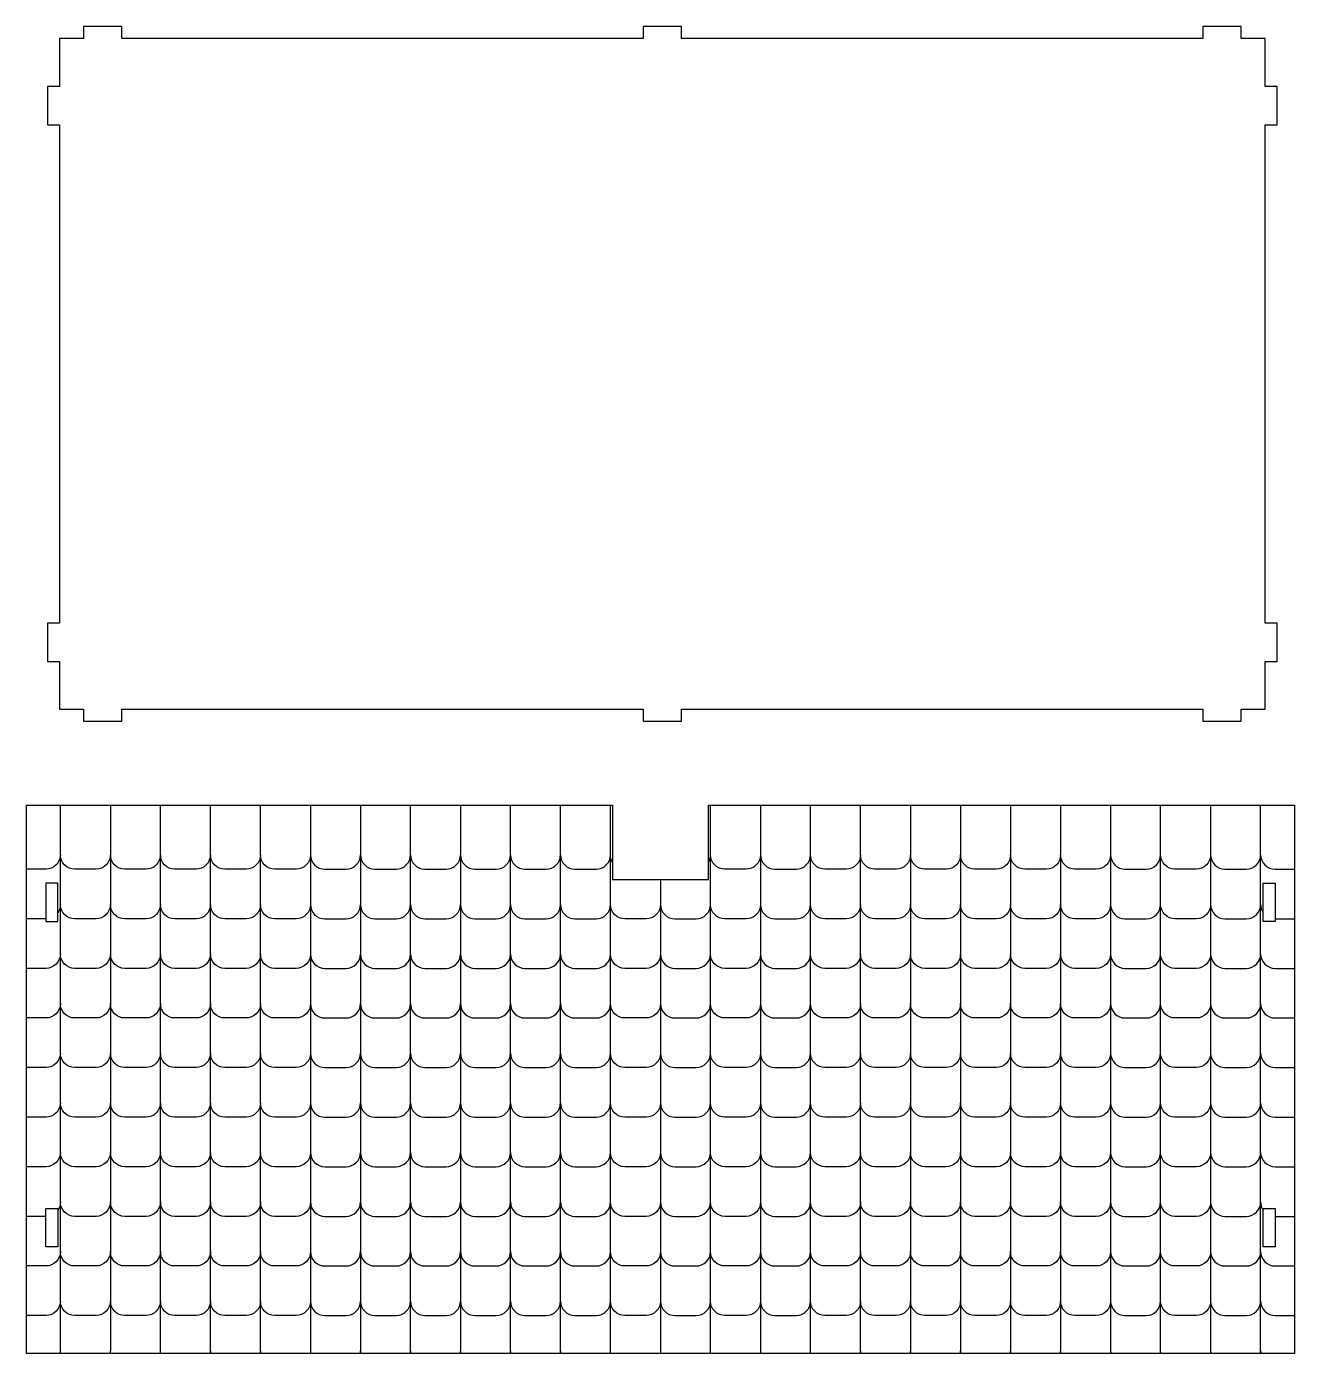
# Model space of a CAD drawing. Extents: x 5580 to 9776, y -1422 to 1677.
# Drawn here: x 7061 to 8331, y -1401 to -72 of the extents above; entities that cross this region are included whole.
import ezdxf

# ---------------------------------------------------------------- set-up
doc = ezdxf.new("R2010")
doc.units = 0
doc.header["$MEASUREMENT"] = 0
doc.layers.add('LAYER1', color=18, linetype='CONTINUOUS')

msp = doc.modelspace()

# ---------------------------------------------------------------- linework, layer by layer
at = {"layer": 'LAYER1'}
for points in [[(7716.5, -755.6), (8238.7, -755.6), (8238.7, -767.6), (8277.1, -767.6), (8277.1, -755.6), (8301.1, -755.6), (8301.1, -707.6), (8313.1, -707.6), (8313.1, -669.2), (8301.1, -669.2), (8301.1, -170), (8313.1, -170), (8313.1, -131.6), (8301.1, -131.6), (8301.1, -83.6), (8277.1, -83.6), (8277.1, -71.6), (8238.7, -71.6), (8238.7, -83.6), (7716.5, -83.6), (7716.5, -71.6), (7678.1, -71.6), (7678.1, -83.6), (7155.8, -83.6), (7155.8, -71.6), (7117.4, -71.6), (7117.4, -83.6), (7093.4, -83.6), (7093.4, -131.6), (7081.4, -131.6), (7081.4, -170), (7093.4, -170), (7093.4, -669.2), (7081.4, -669.2), (7081.4, -707.6), (7093.4, -707.6), (7093.4, -755.6), (7117.4, -755.6), (7117.4, -767.6), (7155.8, -767.6), (7155.8, -755.6), (7678.1, -755.6), (7678.1, -767.6), (7716.5, -767.6)], [(7060.5, -851.6), (7647.5, -851.6), (7647.5, -926), (7743.5, -926), (7743.5, -851.6), (8330.6, -851.6), (8330.6, -1400.9), (7060.5, -1400.9)], [(7079.7, -929.6), (7079.7, -968), (7091.7, -968), (7091.7, -929.6)], [(8299.4, -968), (8299.4, -929.6), (8311.4, -929.6), (8311.4, -968)], [(7079.7, -1294.1), (7079.7, -1255.7), (7091.7, -1255.7), (7091.7, -1294.1)], [(8299.4, -1294.1), (8299.4, -1255.7), (8311.4, -1255.7), (8311.4, -1294.1)]]:
    msp.add_lwpolyline(points, close=True, dxfattribs=at)
for points in [[(7094.7, -1400.9, -0.047899), (7094.4, -1398.1), (7094.4, -851.6)], [(7144.5, -851.6), (7144.5, -1398.1, -0.047899), (7144.2, -1400.9)], [(7194.9, -1400.9, -0.047899), (7194.6, -1398.1), (7194.6, -851.6)], [(7245, -1400.9, -0.047899), (7244.7, -1398.1), (7244.7, -851.6)], [(7295, -1400.9, -0.047899), (7294.8, -1398.1), (7294.8, -851.6)], [(7344.9, -851.6), (7344.9, -1398.1, 0.047899), (7345.1, -1400.9)], [(7395, -851.6), (7395, -1398.1, 0.047899), (7395.2, -1400.9)], [(7444.8, -1400.9, 0.047899), (7445.1, -1398.1), (7445.1, -851.6)], [(7495.2, -851.6), (7495.2, -1398.1, 0.047899), (7495.4, -1400.9)], [(7545, -1400.9, 0.047899), (7545.3, -1398.1), (7545.3, -851.6)], [(7595.1, -1400.9, 0.047899), (7595.4, -1398.1), (7595.4, -851.6)], [(7645.7, -1400.9, -0.047899), (7645.4, -1398.1), (7645.4, -851.6)], [(7745.4, -1400.9, 0.047899), (7745.6, -1398.1), (7745.6, -851.6)], [(7795.7, -851.6), (7795.7, -1398.1, -0.047899), (7795.5, -1400.9)], [(7845.6, -1400.9, 0.047899), (7845.8, -1398.1), (7845.8, -851.6)], [(7896.2, -1400.9, -0.047899), (7895.9, -1398.1), (7895.9, -851.6)], [(7946, -851.6), (7946, -1398.1, -0.047899), (7945.8, -1400.9)], [(7996.1, -851.6), (7996.1, -1398.1, -0.047899), (7995.9, -1400.9)], [(8046.2, -851.6), (8046.2, -1398.1, -0.047899), (8045.9, -1400.9)], [(8096.3, -851.6), (8096.3, -1398.1, -0.047899), (8096, -1400.9)], [(8146.4, -851.6), (8146.4, -1398.1, -0.047899), (8146.1, -1400.9)], [(8196.2, -1400.9, 0.047899), (8196.5, -1398.1), (8196.5, -851.6)], [(8246.6, -851.6), (8246.6, -1398.1, 0.047899), (8246.9, -1400.9)], [(8296.4, -1400.9, 0.047899), (8296.7, -1398.1), (8296.7, -851.6)], [(7094.4, -901.3, -0.414214), (7080, -915.7), (7060.5, -915.7)], [(7144.5, -901.3, -0.414214), (7130.1, -915.7), (7108.8, -915.7, -0.414214), (7094.4, -901.3)], [(7194.6, -901.3, -0.414214), (7180.2, -915.7), (7158.9, -915.7, -0.414214), (7144.5, -901.3)], [(7244.7, -901.3, -0.414214), (7230.3, -915.7), (7209, -915.7, -0.414214), (7194.6, -901.3)], [(7294.8, -901.3, -0.414214), (7280.4, -915.7), (7259.1, -915.7, -0.414214), (7244.7, -901.3)], [(7344.9, -901.3, -0.414214), (7330.5, -915.7), (7309.2, -915.7, -0.414214), (7294.8, -901.3)], [(7344.9, -901.3, 0.414214), (7359.3, -915.7), (7380.6, -915.7, 0.414214), (7395, -901.3)], [(7395, -901.3, 0.414214), (7409.4, -915.7), (7430.7, -915.7, 0.414214), (7445.1, -901.3)], [(7445.1, -901.3, 0.414214), (7459.5, -915.7), (7480.8, -915.7, 0.414214), (7495.2, -901.3)], [(7495.2, -901.3, 0.414214), (7509.6, -915.7), (7530.9, -915.7, 0.414214), (7545.3, -901.3)], [(7545.3, -901.3, 0.414214), (7559.7, -915.7), (7581, -915.7, 0.414214), (7595.4, -901.3)], [(7595.4, -901.3, 0.414214), (7609.8, -915.7), (7631, -915.7, 0.414214), (7645.4, -901.3)], [(7647.5, -908.8, -0.137402), (7645.4, -901.3)], [(7743.5, -908.8, 0.137402), (7745.6, -901.3)], [(7795.7, -901.3, -0.414214), (7781.3, -915.7), (7760, -915.7, -0.414214), (7745.6, -901.3)], [(7795.7, -901.3, 0.414214), (7810.1, -915.7), (7831.4, -915.7, 0.414214), (7845.8, -901.3)], [(7895.9, -901.3, -0.414214), (7881.5, -915.7), (7860.2, -915.7, -0.414214), (7845.8, -901.3)], [(7946, -901.3, -0.414214), (7931.6, -915.7), (7910.3, -915.7, -0.414214), (7895.9, -901.3)], [(7996.1, -901.3, -0.414214), (7981.7, -915.7), (7960.4, -915.7, -0.414214), (7946, -901.3)], [(8046.2, -901.3, -0.414214), (8031.8, -915.7), (8010.5, -915.7, -0.414214), (7996.1, -901.3)], [(8096.3, -901.3, -0.414214), (8081.9, -915.7), (8060.6, -915.7, -0.414214), (8046.2, -901.3)], [(8146.4, -901.3, -0.414214), (8132, -915.7), (8110.7, -915.7, -0.414214), (8096.3, -901.3)], [(8146.4, -901.3, 0.414214), (8160.8, -915.7), (8182.1, -915.7, 0.414214), (8196.5, -901.3)], [(8246.6, -901.3, -0.414214), (8232.2, -915.7), (8210.9, -915.7, -0.414214), (8196.5, -901.3)], [(8246.6, -901.3, 0.414214), (8261, -915.7), (8282.3, -915.7, 0.414214), (8296.7, -901.3)], [(8296.7, -901.3, 0.414214), (8311.1, -915.7), (8330.6, -915.7)], [(7695.5, -926), (7695.5, -1398.1, -0.047899), (7695.3, -1400.9)], [(7094.4, -951, -0.156846), (7091.7, -959.4)], [(7144.5, -951, -0.414214), (7130.1, -965.4), (7108.8, -965.4, -0.414214), (7094.4, -951)], [(7194.6, -951, -0.414214), (7180.2, -965.4), (7158.9, -965.4, -0.414214), (7144.5, -951)], [(7244.7, -951, -0.414214), (7230.3, -965.4), (7209, -965.4, -0.414214), (7194.6, -951)], [(7294.8, -951, -0.414214), (7280.4, -965.4), (7259.1, -965.4, -0.414214), (7244.7, -951)], [(7344.9, -951, -0.414214), (7330.5, -965.4), (7309.2, -965.4, -0.414214), (7294.8, -951)], [(7344.9, -951, 0.414214), (7359.3, -965.4), (7380.6, -965.4, 0.414214), (7395, -951)], [(7395, -951, 0.414214), (7409.4, -965.4), (7430.7, -965.4, 0.414214), (7445.1, -951)], [(7445.1, -951, 0.414214), (7459.5, -965.4), (7480.8, -965.4, 0.414214), (7495.2, -951)], [(7495.2, -951, 0.414214), (7509.6, -965.4), (7530.9, -965.4, 0.414214), (7545.3, -951)], [(7545.3, -951, 0.414214), (7559.7, -965.4), (7581, -965.4, 0.414214), (7595.4, -951)], [(7595.4, -951, 0.414214), (7609.8, -965.4), (7631, -965.4, 0.414214), (7645.4, -951)], [(7695.5, -951, -0.414214), (7681.1, -965.4), (7659.8, -965.4, -0.414214), (7645.4, -951)], [(7695.5, -951, 0.414214), (7709.9, -965.4), (7731.2, -965.4, 0.414214), (7745.6, -951)], [(7795.7, -951, -0.414214), (7781.3, -965.4), (7760, -965.4, -0.414214), (7745.6, -951)], [(7795.7, -951, 0.414214), (7810.1, -965.4), (7831.4, -965.4, 0.414214), (7845.8, -951)], [(7895.9, -951, -0.414214), (7881.5, -965.4), (7860.2, -965.4, -0.414214), (7845.8, -951)], [(7946, -951, -0.414214), (7931.6, -965.4), (7910.3, -965.4, -0.414214), (7895.9, -951)], [(7996.1, -951, -0.414214), (7981.7, -965.4), (7960.4, -965.4, -0.414214), (7946, -951)], [(8046.2, -951, -0.414214), (8031.8, -965.4), (8010.5, -965.4, -0.414214), (7996.1, -951)], [(8096.3, -951, -0.414214), (8081.9, -965.4), (8060.6, -965.4, -0.414214), (8046.2, -951)], [(8146.4, -951, -0.414214), (8132, -965.4), (8110.7, -965.4, -0.414214), (8096.3, -951)], [(8146.4, -951, 0.414214), (8160.8, -965.4), (8182.1, -965.4, 0.414214), (8196.5, -951)], [(8246.6, -951, -0.414214), (8232.2, -965.4), (8210.9, -965.4, -0.414214), (8196.5, -951)], [(8246.6, -951, 0.414214), (8261, -965.4), (8282.3, -965.4, 0.414214), (8296.7, -951)], [(8296.7, -951, 0.156846), (8299.4, -959.4)], [(7094.4, -1000.7, -0.414214), (7080, -1015.1), (7060.5, -1015.1)], [(7144.5, -1000.7, -0.414214), (7130.1, -1015.1), (7108.8, -1015.1, -0.414214), (7094.4, -1000.7)], [(7194.6, -1000.7, -0.414214), (7180.2, -1015.1), (7158.9, -1015.1, -0.414214), (7144.5, -1000.7)], [(7244.7, -1000.7, -0.414214), (7230.3, -1015.1), (7209, -1015.1, -0.414214), (7194.6, -1000.7)], [(7294.8, -1000.7, -0.414214), (7280.4, -1015.1), (7259.1, -1015.1, -0.414214), (7244.7, -1000.7)], [(7344.9, -1000.7, -0.414214), (7330.5, -1015.1), (7309.2, -1015.1, -0.414214), (7294.8, -1000.7)], [(7344.9, -1000.7, 0.414214), (7359.3, -1015.1), (7380.6, -1015.1, 0.414214), (7395, -1000.7)], [(7395, -1000.7, 0.414214), (7409.4, -1015.1), (7430.7, -1015.1, 0.414214), (7445.1, -1000.7)], [(7445.1, -1000.7, 0.414214), (7459.5, -1015.1), (7480.8, -1015.1, 0.414214), (7495.2, -1000.7)], [(7495.2, -1000.7, 0.414214), (7509.6, -1015.1), (7530.9, -1015.1, 0.414214), (7545.3, -1000.7)], [(7545.3, -1000.7, 0.414214), (7559.7, -1015.1), (7581, -1015.1, 0.414214), (7595.4, -1000.7)], [(7595.4, -1000.7, 0.414214), (7609.8, -1015.1), (7631, -1015.1, 0.414214), (7645.4, -1000.7)], [(7695.5, -1000.7, -0.414214), (7681.1, -1015.1), (7659.8, -1015.1, -0.414214), (7645.4, -1000.7)], [(7695.5, -1000.7, 0.414214), (7709.9, -1015.1), (7731.2, -1015.1, 0.414214), (7745.6, -1000.7)], [(7795.7, -1000.7, -0.414214), (7781.3, -1015.1), (7760, -1015.1, -0.414214), (7745.6, -1000.7)], [(7795.7, -1000.7, 0.414214), (7810.1, -1015.1), (7831.4, -1015.1, 0.414214), (7845.8, -1000.7)], [(7895.9, -1000.7, -0.414214), (7881.5, -1015.1), (7860.2, -1015.1, -0.414214), (7845.8, -1000.7)], [(7946, -1000.7, -0.414214), (7931.6, -1015.1), (7910.3, -1015.1, -0.414214), (7895.9, -1000.7)], [(7996.1, -1000.7, -0.414214), (7981.7, -1015.1), (7960.4, -1015.1, -0.414214), (7946, -1000.7)], [(8046.2, -1000.7, -0.414214), (8031.8, -1015.1), (8010.5, -1015.1, -0.414214), (7996.1, -1000.7)], [(8096.3, -1000.7, -0.414214), (8081.9, -1015.1), (8060.6, -1015.1, -0.414214), (8046.2, -1000.7)], [(8146.4, -1000.7, -0.414214), (8132, -1015.1), (8110.7, -1015.1, -0.414214), (8096.3, -1000.7)], [(8146.4, -1000.7, 0.414214), (8160.8, -1015.1), (8182.1, -1015.1, 0.414214), (8196.5, -1000.7)], [(8246.6, -1000.7, -0.414214), (8232.2, -1015.1), (8210.9, -1015.1, -0.414214), (8196.5, -1000.7)], [(8246.6, -1000.7, 0.414214), (8261, -1015.1), (8282.3, -1015.1, 0.414214), (8296.7, -1000.7)], [(8296.7, -1000.7, 0.414214), (8311.1, -1015.1), (8330.6, -1015.1)], [(7094.4, -1050.4, -0.414214), (7080, -1064.8), (7060.5, -1064.8)], [(7144.5, -1050.4, -0.414214), (7130.1, -1064.8), (7108.8, -1064.8, -0.414214), (7094.4, -1050.4)], [(7194.6, -1050.4, -0.414214), (7180.2, -1064.8), (7158.9, -1064.8, -0.414214), (7144.5, -1050.4)], [(7244.7, -1050.4, -0.414214), (7230.3, -1064.8), (7209, -1064.8, -0.414214), (7194.6, -1050.4)], [(7294.8, -1050.4, -0.414214), (7280.4, -1064.8), (7259.1, -1064.8, -0.414214), (7244.7, -1050.4)], [(7344.9, -1050.4, -0.414214), (7330.5, -1064.8), (7309.2, -1064.8, -0.414214), (7294.8, -1050.4)], [(7344.9, -1050.4, 0.414214), (7359.3, -1064.8), (7380.6, -1064.8, 0.414214), (7395, -1050.4)], [(7395, -1050.4, 0.414214), (7409.4, -1064.8), (7430.7, -1064.8, 0.414214), (7445.1, -1050.4)], [(7445.1, -1050.4, 0.414214), (7459.5, -1064.8), (7480.8, -1064.8, 0.414214), (7495.2, -1050.4)], [(7495.2, -1050.4, 0.414214), (7509.6, -1064.8), (7530.9, -1064.8, 0.414214), (7545.3, -1050.4)], [(7545.3, -1050.4, 0.414214), (7559.7, -1064.8), (7581, -1064.8, 0.414214), (7595.4, -1050.4)], [(7595.4, -1050.4, 0.414214), (7609.8, -1064.8), (7631, -1064.8, 0.414214), (7645.4, -1050.4)], [(7695.5, -1050.4, -0.414214), (7681.1, -1064.8), (7659.8, -1064.8, -0.414214), (7645.4, -1050.4)], [(7695.5, -1050.4, 0.414214), (7709.9, -1064.8), (7731.2, -1064.8, 0.414214), (7745.6, -1050.4)], [(7795.7, -1050.4, -0.414214), (7781.3, -1064.8), (7760, -1064.8, -0.414214), (7745.6, -1050.4)], [(7795.7, -1050.4, 0.414214), (7810.1, -1064.8), (7831.4, -1064.8, 0.414214), (7845.8, -1050.4)], [(7895.9, -1050.4, -0.414214), (7881.5, -1064.8), (7860.2, -1064.8, -0.414214), (7845.8, -1050.4)], [(7946, -1050.4, -0.414214), (7931.6, -1064.8), (7910.3, -1064.8, -0.414214), (7895.9, -1050.4)], [(7996.1, -1050.4, -0.414214), (7981.7, -1064.8), (7960.4, -1064.8, -0.414214), (7946, -1050.4)], [(8046.2, -1050.4, -0.414214), (8031.8, -1064.8), (8010.5, -1064.8, -0.414214), (7996.1, -1050.4)], [(8096.3, -1050.4, -0.414214), (8081.9, -1064.8), (8060.6, -1064.8, -0.414214), (8046.2, -1050.4)], [(8146.4, -1050.4, -0.414214), (8132, -1064.8), (8110.7, -1064.8, -0.414214), (8096.3, -1050.4)], [(8146.4, -1050.4, 0.414214), (8160.8, -1064.8), (8182.1, -1064.8, 0.414214), (8196.5, -1050.4)], [(8246.6, -1050.4, -0.414214), (8232.2, -1064.8), (8210.9, -1064.8, -0.414214), (8196.5, -1050.4)], [(8246.6, -1050.4, 0.414214), (8261, -1064.8), (8282.3, -1064.8, 0.414214), (8296.7, -1050.4)], [(8296.7, -1050.4, 0.414214), (8311.1, -1064.8), (8330.6, -1064.8)], [(7094.4, -1100, -0.414214), (7080, -1114.4), (7060.5, -1114.4)], [(7144.5, -1100, -0.414214), (7130.1, -1114.4), (7108.8, -1114.4, -0.414214), (7094.4, -1100)], [(7194.6, -1100, -0.414214), (7180.2, -1114.4), (7158.9, -1114.4, -0.414214), (7144.5, -1100)], [(7244.7, -1100, -0.414214), (7230.3, -1114.4), (7209, -1114.4, -0.414214), (7194.6, -1100)], [(7294.8, -1100, -0.414214), (7280.4, -1114.4), (7259.1, -1114.4, -0.414214), (7244.7, -1100)], [(7344.9, -1100, -0.414214), (7330.5, -1114.4), (7309.2, -1114.4, -0.414214), (7294.8, -1100)], [(7344.9, -1100, 0.414214), (7359.3, -1114.4), (7380.6, -1114.4, 0.414214), (7395, -1100)], [(7395, -1100, 0.414214), (7409.4, -1114.4), (7430.7, -1114.4, 0.414214), (7445.1, -1100)], [(7445.1, -1100, 0.414214), (7459.5, -1114.4), (7480.8, -1114.4, 0.414214), (7495.2, -1100)], [(7495.2, -1100, 0.414214), (7509.6, -1114.4), (7530.9, -1114.4, 0.414214), (7545.3, -1100)], [(7545.3, -1100, 0.414214), (7559.7, -1114.4), (7581, -1114.4, 0.414214), (7595.4, -1100)], [(7595.4, -1100, 0.414214), (7609.8, -1114.4), (7631, -1114.4, 0.414214), (7645.4, -1100)], [(7695.5, -1100, -0.414214), (7681.1, -1114.4), (7659.8, -1114.4, -0.414214), (7645.4, -1100)], [(7695.5, -1100, 0.414214), (7709.9, -1114.4), (7731.2, -1114.4, 0.414214), (7745.6, -1100)], [(7795.7, -1100, -0.414214), (7781.3, -1114.4), (7760, -1114.4, -0.414214), (7745.6, -1100)], [(7795.7, -1100, 0.414214), (7810.1, -1114.4), (7831.4, -1114.4, 0.414214), (7845.8, -1100)], [(7895.9, -1100, -0.414214), (7881.5, -1114.4), (7860.2, -1114.4, -0.414214), (7845.8, -1100)], [(7946, -1100, -0.414214), (7931.6, -1114.4), (7910.3, -1114.4, -0.414214), (7895.9, -1100)], [(7996.1, -1100, -0.414214), (7981.7, -1114.4), (7960.4, -1114.4, -0.414214), (7946, -1100)], [(8046.2, -1100, -0.414214), (8031.8, -1114.4), (8010.5, -1114.4, -0.414214), (7996.1, -1100)], [(8096.3, -1100, -0.414214), (8081.9, -1114.4), (8060.6, -1114.4, -0.414214), (8046.2, -1100)], [(8146.4, -1100, -0.414214), (8132, -1114.4), (8110.7, -1114.4, -0.414214), (8096.3, -1100)], [(8146.4, -1100, 0.414214), (8160.8, -1114.4), (8182.1, -1114.4, 0.414214), (8196.5, -1100)], [(8246.6, -1100, -0.414214), (8232.2, -1114.4), (8210.9, -1114.4, -0.414214), (8196.5, -1100)], [(8246.6, -1100, 0.414214), (8261, -1114.4), (8282.3, -1114.4, 0.414214), (8296.7, -1100)], [(8296.7, -1100, 0.414214), (8311.1, -1114.4), (8330.6, -1114.4)], [(7094.4, -1149.7, -0.414214), (7080, -1164.1), (7060.5, -1164.1)], [(7144.5, -1149.7, -0.414214), (7130.1, -1164.1), (7108.8, -1164.1, -0.414214), (7094.4, -1149.7)], [(7194.6, -1149.7, -0.414214), (7180.2, -1164.1), (7158.9, -1164.1, -0.414214), (7144.5, -1149.7)], [(7244.7, -1149.7, -0.414214), (7230.3, -1164.1), (7209, -1164.1, -0.414214), (7194.6, -1149.7)], [(7294.8, -1149.7, -0.414214), (7280.4, -1164.1), (7259.1, -1164.1, -0.414214), (7244.7, -1149.7)], [(7344.9, -1149.7, -0.414214), (7330.5, -1164.1), (7309.2, -1164.1, -0.414214), (7294.8, -1149.7)], [(7344.9, -1149.7, 0.414214), (7359.3, -1164.1), (7380.6, -1164.1, 0.414214), (7395, -1149.7)], [(7395, -1149.7, 0.414214), (7409.4, -1164.1), (7430.7, -1164.1, 0.414214), (7445.1, -1149.7)], [(7445.1, -1149.7, 0.414214), (7459.5, -1164.1), (7480.8, -1164.1, 0.414214), (7495.2, -1149.7)], [(7495.2, -1149.7, 0.414214), (7509.6, -1164.1), (7530.9, -1164.1, 0.414214), (7545.3, -1149.7)], [(7545.3, -1149.7, 0.414214), (7559.7, -1164.1), (7581, -1164.1, 0.414214), (7595.4, -1149.7)], [(7595.4, -1149.7, 0.414214), (7609.8, -1164.1), (7631, -1164.1, 0.414214), (7645.4, -1149.7)], [(7695.5, -1149.7, -0.414214), (7681.1, -1164.1), (7659.8, -1164.1, -0.414214), (7645.4, -1149.7)], [(7695.5, -1149.7, 0.414214), (7709.9, -1164.1), (7731.2, -1164.1, 0.414214), (7745.6, -1149.7)], [(7795.7, -1149.7, -0.414214), (7781.3, -1164.1), (7760, -1164.1, -0.414214), (7745.6, -1149.7)], [(7795.7, -1149.7, 0.414214), (7810.1, -1164.1), (7831.4, -1164.1, 0.414214), (7845.8, -1149.7)], [(7895.9, -1149.7, -0.414214), (7881.5, -1164.1), (7860.2, -1164.1, -0.414214), (7845.8, -1149.7)], [(7946, -1149.7, -0.414214), (7931.6, -1164.1), (7910.3, -1164.1, -0.414214), (7895.9, -1149.7)], [(7996.1, -1149.7, -0.414214), (7981.7, -1164.1), (7960.4, -1164.1, -0.414214), (7946, -1149.7)], [(8046.2, -1149.7, -0.414214), (8031.8, -1164.1), (8010.5, -1164.1, -0.414214), (7996.1, -1149.7)], [(8096.3, -1149.7, -0.414214), (8081.9, -1164.1), (8060.6, -1164.1, -0.414214), (8046.2, -1149.7)], [(8146.4, -1149.7, -0.414214), (8132, -1164.1), (8110.7, -1164.1, -0.414214), (8096.3, -1149.7)], [(8146.4, -1149.7, 0.414214), (8160.8, -1164.1), (8182.1, -1164.1, 0.414214), (8196.5, -1149.7)], [(8246.6, -1149.7, -0.414214), (8232.2, -1164.1), (8210.9, -1164.1, -0.414214), (8196.5, -1149.7)], [(8246.6, -1149.7, 0.414214), (8261, -1164.1), (8282.3, -1164.1, 0.414214), (8296.7, -1149.7)], [(8296.7, -1149.7, 0.414214), (8311.1, -1164.1), (8330.6, -1164.1)], [(7094.4, -1199.4, -0.414214), (7080, -1213.8), (7060.5, -1213.8)], [(7144.5, -1199.4, -0.414214), (7130.1, -1213.8), (7108.8, -1213.8, -0.414214), (7094.4, -1199.4)], [(7194.6, -1199.4, -0.414214), (7180.2, -1213.8), (7158.9, -1213.8, -0.414214), (7144.5, -1199.4)], [(7244.7, -1199.4, -0.414214), (7230.3, -1213.8), (7209, -1213.8, -0.414214), (7194.6, -1199.4)], [(7294.8, -1199.4, -0.414214), (7280.4, -1213.8), (7259.1, -1213.8, -0.414214), (7244.7, -1199.4)], [(7344.9, -1199.4, -0.414214), (7330.5, -1213.8), (7309.2, -1213.8, -0.414214), (7294.8, -1199.4)], [(7344.9, -1199.4, 0.414214), (7359.3, -1213.8), (7380.6, -1213.8, 0.414214), (7395, -1199.4)], [(7395, -1199.4, 0.414214), (7409.4, -1213.8), (7430.7, -1213.8, 0.414214), (7445.1, -1199.4)], [(7445.1, -1199.4, 0.414214), (7459.5, -1213.8), (7480.8, -1213.8, 0.414214), (7495.2, -1199.4)], [(7495.2, -1199.4, 0.414214), (7509.6, -1213.8), (7530.9, -1213.8, 0.414214), (7545.3, -1199.4)], [(7545.3, -1199.4, 0.414214), (7559.7, -1213.8), (7581, -1213.8, 0.414214), (7595.4, -1199.4)], [(7595.4, -1199.4, 0.414214), (7609.8, -1213.8), (7631, -1213.8, 0.414214), (7645.4, -1199.4)], [(7695.5, -1199.4, -0.414214), (7681.1, -1213.8), (7659.8, -1213.8, -0.414214), (7645.4, -1199.4)], [(7695.5, -1199.4, 0.414214), (7709.9, -1213.8), (7731.2, -1213.8, 0.414214), (7745.6, -1199.4)], [(7795.7, -1199.4, -0.414214), (7781.3, -1213.8), (7760, -1213.8, -0.414214), (7745.6, -1199.4)], [(7795.7, -1199.4, 0.414214), (7810.1, -1213.8), (7831.4, -1213.8, 0.414214), (7845.8, -1199.4)], [(7895.9, -1199.4, -0.414214), (7881.5, -1213.8), (7860.2, -1213.8, -0.414214), (7845.8, -1199.4)], [(7946, -1199.4, -0.414214), (7931.6, -1213.8), (7910.3, -1213.8, -0.414214), (7895.9, -1199.4)], [(7996.1, -1199.4, -0.414214), (7981.7, -1213.8), (7960.4, -1213.8, -0.414214), (7946, -1199.4)], [(8046.2, -1199.4, -0.414214), (8031.8, -1213.8), (8010.5, -1213.8, -0.414214), (7996.1, -1199.4)], [(8096.3, -1199.4, -0.414214), (8081.9, -1213.8), (8060.6, -1213.8, -0.414214), (8046.2, -1199.4)], [(8146.4, -1199.4, -0.414214), (8132, -1213.8), (8110.7, -1213.8, -0.414214), (8096.3, -1199.4)], [(8146.4, -1199.4, 0.414214), (8160.8, -1213.8), (8182.1, -1213.8, 0.414214), (8196.5, -1199.4)], [(8246.6, -1199.4, -0.414214), (8232.2, -1213.8), (8210.9, -1213.8, -0.414214), (8196.5, -1199.4)], [(8246.6, -1199.4, 0.414214), (8261, -1213.8), (8282.3, -1213.8, 0.414214), (8296.7, -1199.4)], [(8296.7, -1199.4, 0.414214), (8311.1, -1213.8), (8330.6, -1213.8)], [(7094.4, -1249.1, -0.156846), (7091.7, -1257.5)], [(7144.5, -1249.1, -0.414214), (7130.1, -1263.5), (7108.8, -1263.5, -0.414214), (7094.4, -1249.1)], [(7194.6, -1249.1, -0.414214), (7180.2, -1263.5), (7158.9, -1263.5, -0.414214), (7144.5, -1249.1)], [(7244.7, -1249.1, -0.414214), (7230.3, -1263.5), (7209, -1263.5, -0.414214), (7194.6, -1249.1)], [(7294.8, -1249.1, -0.414214), (7280.4, -1263.5), (7259.1, -1263.5, -0.414214), (7244.7, -1249.1)], [(7344.9, -1249.1, -0.414214), (7330.5, -1263.5), (7309.2, -1263.5, -0.414214), (7294.8, -1249.1)], [(7344.9, -1249.1, 0.414214), (7359.3, -1263.5), (7380.6, -1263.5, 0.414214), (7395, -1249.1)], [(7395, -1249.1, 0.414214), (7409.4, -1263.5), (7430.7, -1263.5, 0.414214), (7445.1, -1249.1)], [(7445.1, -1249.1, 0.414214), (7459.5, -1263.5), (7480.8, -1263.5, 0.414214), (7495.2, -1249.1)], [(7495.2, -1249.1, 0.414214), (7509.6, -1263.5), (7530.9, -1263.5, 0.414214), (7545.3, -1249.1)], [(7545.3, -1249.1, 0.414214), (7559.7, -1263.5), (7581, -1263.5, 0.414214), (7595.4, -1249.1)], [(7595.4, -1249.1, 0.414214), (7609.8, -1263.5), (7631, -1263.5, 0.414214), (7645.4, -1249.1)], [(7695.5, -1249.1, -0.414214), (7681.1, -1263.5), (7659.8, -1263.5, -0.414214), (7645.4, -1249.1)], [(7695.5, -1249.1, 0.414214), (7709.9, -1263.5), (7731.2, -1263.5, 0.414214), (7745.6, -1249.1)], [(7795.7, -1249.1, -0.414214), (7781.3, -1263.5), (7760, -1263.5, -0.414214), (7745.6, -1249.1)], [(7795.7, -1249.1, 0.414214), (7810.1, -1263.5), (7831.4, -1263.5, 0.414214), (7845.8, -1249.1)], [(7895.9, -1249.1, -0.414214), (7881.5, -1263.5), (7860.2, -1263.5, -0.414214), (7845.8, -1249.1)], [(7946, -1249.1, -0.414214), (7931.6, -1263.5), (7910.3, -1263.5, -0.414214), (7895.9, -1249.1)], [(7996.1, -1249.1, -0.414214), (7981.7, -1263.5), (7960.4, -1263.5, -0.414214), (7946, -1249.1)], [(8046.2, -1249.1, -0.414214), (8031.8, -1263.5), (8010.5, -1263.5, -0.414214), (7996.1, -1249.1)], [(8096.3, -1249.1, -0.414214), (8081.9, -1263.5), (8060.6, -1263.5, -0.414214), (8046.2, -1249.1)], [(8146.4, -1249.1, -0.414214), (8132, -1263.5), (8110.7, -1263.5, -0.414214), (8096.3, -1249.1)], [(8146.4, -1249.1, 0.414214), (8160.8, -1263.5), (8182.1, -1263.5, 0.414214), (8196.5, -1249.1)], [(8246.6, -1249.1, -0.414214), (8232.2, -1263.5), (8210.9, -1263.5, -0.414214), (8196.5, -1249.1)], [(8246.6, -1249.1, 0.414214), (8261, -1263.5), (8282.3, -1263.5, 0.414214), (8296.7, -1249.1)], [(8296.7, -1249.1, 0.156846), (8299.4, -1257.5)], [(7094.4, -1298.8, -0.414214), (7080, -1313.2), (7060.5, -1313.2)], [(7144.5, -1298.8, -0.414214), (7130.1, -1313.2), (7108.8, -1313.2, -0.414214), (7094.4, -1298.8)], [(7194.6, -1298.8, -0.414214), (7180.2, -1313.2), (7158.9, -1313.2, -0.414214), (7144.5, -1298.8)], [(7244.7, -1298.8, -0.414214), (7230.3, -1313.2), (7209, -1313.2, -0.414214), (7194.6, -1298.8)], [(7294.8, -1298.8, -0.414214), (7280.4, -1313.2), (7259.1, -1313.2, -0.414214), (7244.7, -1298.8)], [(7344.9, -1298.8, -0.414214), (7330.5, -1313.2), (7309.2, -1313.2, -0.414214), (7294.8, -1298.8)], [(7344.9, -1298.8, 0.414214), (7359.3, -1313.2), (7380.6, -1313.2, 0.414214), (7395, -1298.8)], [(7395, -1298.8, 0.414214), (7409.4, -1313.2), (7430.7, -1313.2, 0.414214), (7445.1, -1298.8)], [(7445.1, -1298.8, 0.414214), (7459.5, -1313.2), (7480.8, -1313.2, 0.414214), (7495.2, -1298.8)], [(7495.2, -1298.8, 0.414214), (7509.6, -1313.2), (7530.9, -1313.2, 0.414214), (7545.3, -1298.8)], [(7545.3, -1298.8, 0.414214), (7559.7, -1313.2), (7581, -1313.2, 0.414214), (7595.4, -1298.8)], [(7595.4, -1298.8, 0.414214), (7609.8, -1313.2), (7631, -1313.2, 0.414214), (7645.4, -1298.8)], [(7695.5, -1298.8, -0.414214), (7681.1, -1313.2), (7659.8, -1313.2, -0.414214), (7645.4, -1298.8)], [(7695.5, -1298.8, 0.414214), (7709.9, -1313.2), (7731.2, -1313.2, 0.414214), (7745.6, -1298.8)], [(7795.7, -1298.8, -0.414214), (7781.3, -1313.2), (7760, -1313.2, -0.414214), (7745.6, -1298.8)], [(7795.7, -1298.8, 0.414214), (7810.1, -1313.2), (7831.4, -1313.2, 0.414214), (7845.8, -1298.8)], [(7895.9, -1298.8, -0.414214), (7881.5, -1313.2), (7860.2, -1313.2, -0.414214), (7845.8, -1298.8)], [(7946, -1298.8, -0.414214), (7931.6, -1313.2), (7910.3, -1313.2, -0.414214), (7895.9, -1298.8)], [(7996.1, -1298.8, -0.414214), (7981.7, -1313.2), (7960.4, -1313.2, -0.414214), (7946, -1298.8)], [(8046.2, -1298.8, -0.414214), (8031.8, -1313.2), (8010.5, -1313.2, -0.414214), (7996.1, -1298.8)], [(8096.3, -1298.8, -0.414214), (8081.9, -1313.2), (8060.6, -1313.2, -0.414214), (8046.2, -1298.8)], [(8146.4, -1298.8, -0.414214), (8132, -1313.2), (8110.7, -1313.2, -0.414214), (8096.3, -1298.8)], [(8146.4, -1298.8, 0.414214), (8160.8, -1313.2), (8182.1, -1313.2, 0.414214), (8196.5, -1298.8)], [(8246.6, -1298.8, -0.414214), (8232.2, -1313.2), (8210.9, -1313.2, -0.414214), (8196.5, -1298.8)], [(8246.6, -1298.8, 0.414214), (8261, -1313.2), (8282.3, -1313.2, 0.414214), (8296.7, -1298.8)], [(8296.7, -1298.8, 0.414214), (8311.1, -1313.2), (8330.6, -1313.2)], [(7094.4, -1348.4, -0.414214), (7080, -1362.8), (7060.5, -1362.8)], [(7144.5, -1348.4, -0.414214), (7130.1, -1362.8), (7108.8, -1362.8, -0.414214), (7094.4, -1348.4)], [(7194.6, -1348.4, -0.414214), (7180.2, -1362.8), (7158.9, -1362.8, -0.414214), (7144.5, -1348.4)], [(7244.7, -1348.4, -0.414214), (7230.3, -1362.8), (7209, -1362.8, -0.414214), (7194.6, -1348.4)], [(7294.8, -1348.4, -0.414214), (7280.4, -1362.8), (7259.1, -1362.8, -0.414214), (7244.7, -1348.4)], [(7344.9, -1348.4, -0.414214), (7330.5, -1362.8), (7309.2, -1362.8, -0.414214), (7294.8, -1348.4)], [(7344.9, -1348.4, 0.414214), (7359.3, -1362.8), (7380.6, -1362.8, 0.414214), (7395, -1348.4)], [(7395, -1348.4, 0.414214), (7409.4, -1362.8), (7430.7, -1362.8, 0.414214), (7445.1, -1348.4)], [(7445.1, -1348.4, 0.414214), (7459.5, -1362.8), (7480.8, -1362.8, 0.414214), (7495.2, -1348.4)], [(7495.2, -1348.4, 0.414214), (7509.6, -1362.8), (7530.9, -1362.8, 0.414214), (7545.3, -1348.4)], [(7545.3, -1348.4, 0.414214), (7559.7, -1362.8), (7581, -1362.8, 0.414214), (7595.4, -1348.4)], [(7595.4, -1348.4, 0.414214), (7609.8, -1362.8), (7631, -1362.8, 0.414214), (7645.4, -1348.4)], [(7695.5, -1348.4, -0.414214), (7681.1, -1362.8), (7659.8, -1362.8, -0.414214), (7645.4, -1348.4)], [(7695.5, -1348.4, 0.414214), (7709.9, -1362.8), (7731.2, -1362.8, 0.414214), (7745.6, -1348.4)], [(7795.7, -1348.4, -0.414214), (7781.3, -1362.8), (7760, -1362.8, -0.414214), (7745.6, -1348.4)], [(7795.7, -1348.4, 0.414214), (7810.1, -1362.8), (7831.4, -1362.8, 0.414214), (7845.8, -1348.4)], [(7895.9, -1348.4, -0.414214), (7881.5, -1362.8), (7860.2, -1362.8, -0.414214), (7845.8, -1348.4)], [(7946, -1348.4, -0.414214), (7931.6, -1362.8), (7910.3, -1362.8, -0.414214), (7895.9, -1348.4)], [(7996.1, -1348.4, -0.414214), (7981.7, -1362.8), (7960.4, -1362.8, -0.414214), (7946, -1348.4)], [(8046.2, -1348.4, -0.414214), (8031.8, -1362.8), (8010.5, -1362.8, -0.414214), (7996.1, -1348.4)], [(8096.3, -1348.4, -0.414214), (8081.9, -1362.8), (8060.6, -1362.8, -0.414214), (8046.2, -1348.4)], [(8146.4, -1348.4, -0.414214), (8132, -1362.8), (8110.7, -1362.8, -0.414214), (8096.3, -1348.4)], [(8146.4, -1348.4, 0.414214), (8160.8, -1362.8), (8182.1, -1362.8, 0.414214), (8196.5, -1348.4)], [(8246.6, -1348.4, -0.414214), (8232.2, -1362.8), (8210.9, -1362.8, -0.414214), (8196.5, -1348.4)], [(8246.6, -1348.4, 0.414214), (8261, -1362.8), (8282.3, -1362.8, 0.414214), (8296.7, -1348.4)], [(8296.7, -1348.4, 0.414214), (8311.1, -1362.8), (8330.6, -1362.8)], [(7094.4, -1398.1, -0.047899), (7094.1, -1400.9)], [(7144.8, -1400.9, -0.047899), (7144.5, -1398.1)], [(7194.6, -1398.1, -0.047899), (7194.3, -1400.9)], [(7244.7, -1398.1, -0.047899), (7244.4, -1400.9)], [(7294.8, -1398.1, -0.047899), (7294.5, -1400.9)], [(7344.9, -1398.1, -0.047899), (7344.6, -1400.9)], [(7394.7, -1400.9, 0.047899), (7395, -1398.1)], [(7445.1, -1398.1, 0.047899), (7445.3, -1400.9)], [(7494.9, -1400.9, 0.047899), (7495.2, -1398.1)], [(7545.3, -1398.1, 0.047899), (7545.5, -1400.9)], [(7595.4, -1398.1, 0.047899), (7595.6, -1400.9)], [(7645.2, -1400.9, 0.047899), (7645.4, -1398.1)], [(7695.5, -1398.1, 0.047899), (7695.8, -1400.9)], [(7745.9, -1400.9, -0.047899), (7745.6, -1398.1)], [(7795.7, -1398.1, 0.047899), (7796, -1400.9)], [(7846.1, -1400.9, -0.047899), (7845.8, -1398.1)], [(7895.9, -1398.1, -0.047899), (7895.7, -1400.9)], [(7946.3, -1400.9, -0.047899), (7946, -1398.1)], [(7996.4, -1400.9, -0.047899), (7996.1, -1398.1)], [(8046.5, -1400.9, -0.047899), (8046.2, -1398.1)], [(8096.6, -1400.9, -0.047899), (8096.3, -1398.1)], [(8146.4, -1398.1, 0.047899), (8146.7, -1400.9)], [(8196.8, -1400.9, -0.047899), (8196.5, -1398.1)], [(8246.6, -1398.1, -0.047899), (8246.3, -1400.9)], [(8296.7, -1398.1, 0.047899), (8296.9, -1400.9)]]:
    msp.add_lwpolyline(points, format="xyb", dxfattribs=at)
for points in [[(7079.7, -965.4), (7060.5, -965.4)], [(8311.4, -965.4), (8330.6, -965.4)], [(7079.7, -1263.5), (7060.5, -1263.5)], [(8311.4, -1263.5), (8330.6, -1263.5)]]:
    msp.add_lwpolyline(points, dxfattribs=at)

doc.saveas('drawing.dxf')
